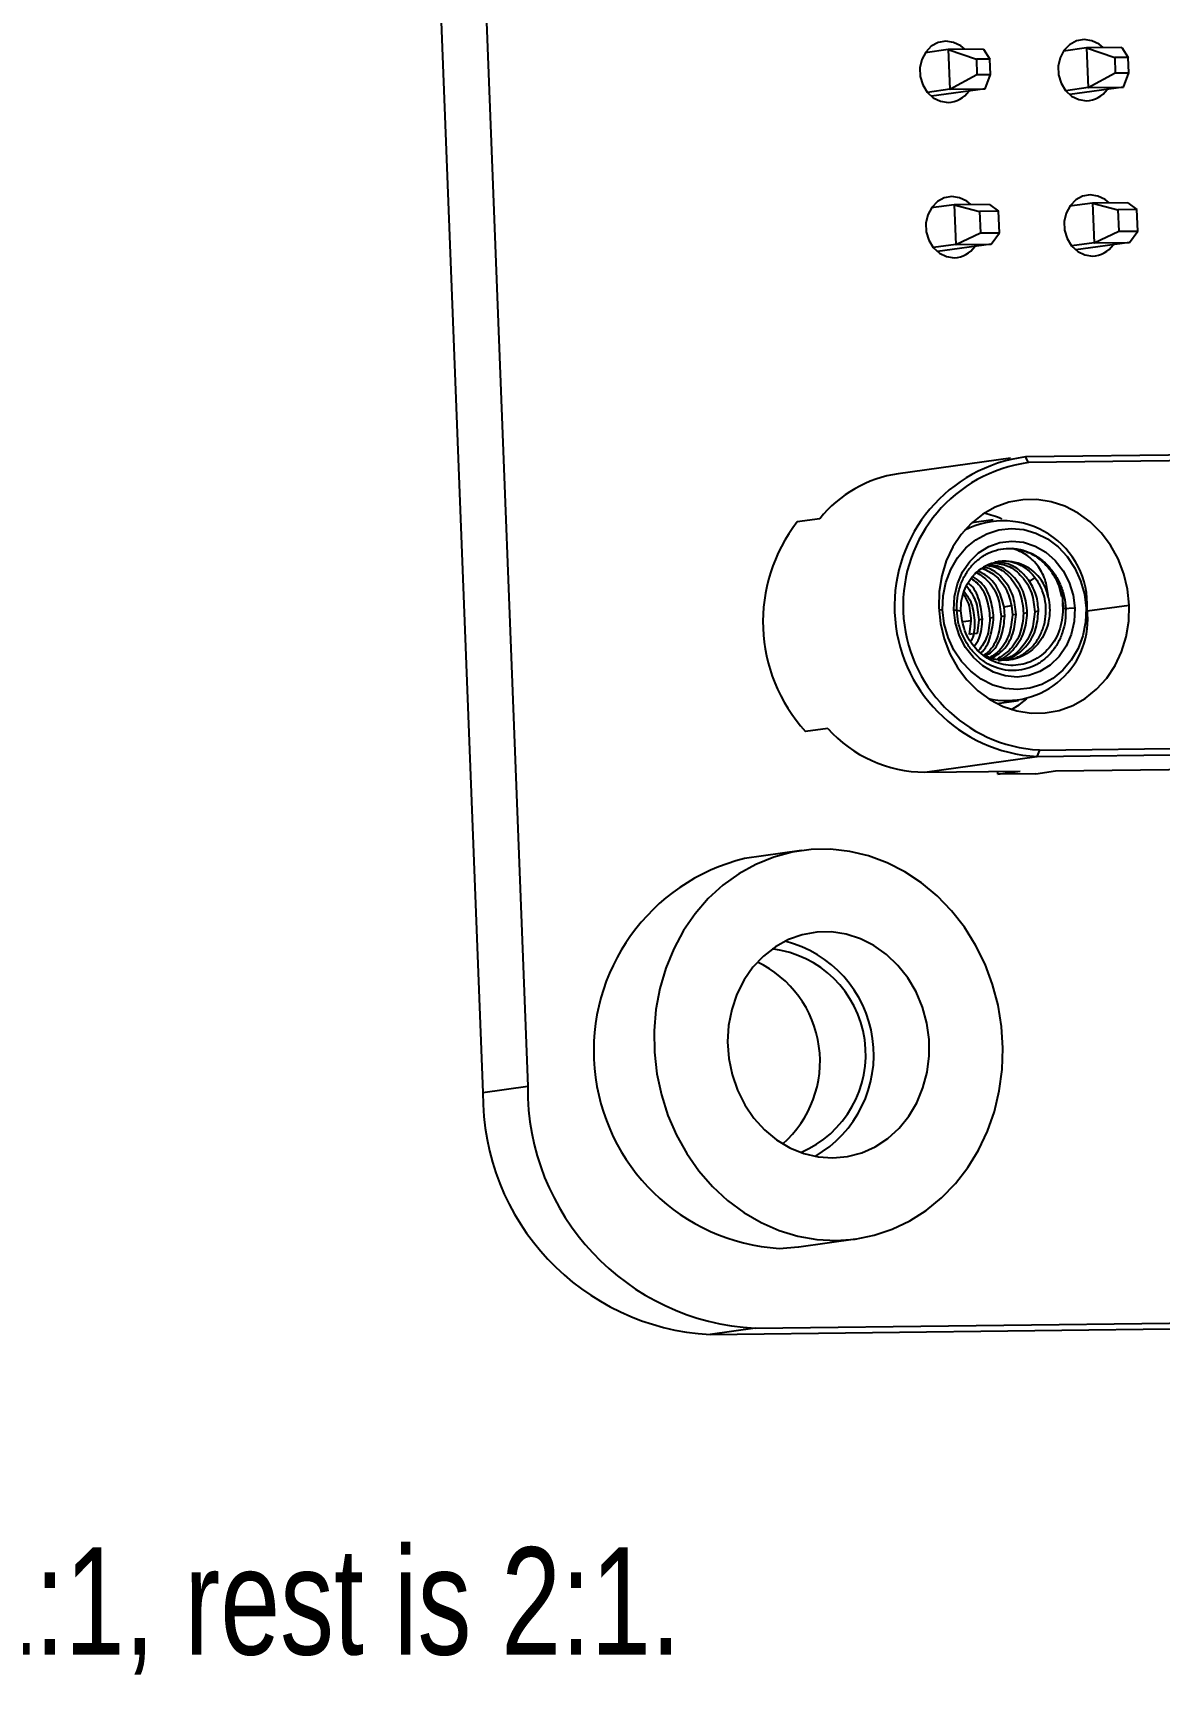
# Model space of a CAD drawing. Header units: millimetres. Extents: x 0 to 205, y 0 to 292.
# Drawn here: x 119.4 to 156.2, y 67.4 to 121.3 of the extents above; entities that cross this region are included whole.
import ezdxf

# ---------------------------------------------------------------- set-up
doc = ezdxf.new("R2010")
doc.units = ezdxf.units.MM
doc.styles.add('SLDTEXTSTYLE0', font='TXT', dxfattribs={"width": 0.75})

msp = doc.modelspace()

# ---------------------------------------------------------------- linework, layer by layer
at = {"color": 7, "linetype": 'Continuous', "lineweight": 25}
for p, q in [((132.253, 134.667), (134.116, 86.767)), ((133.717, 134.871), (135.579, 86.972)), ((149.298, 120.814), (148.551, 120.71)), ((150.453, 120.828), (149.298, 120.814)), ((149.298, 120.814), (149.349, 119.517)), ((149.298, 120.814), (150.218, 120.496)), ((150.662, 120.501), (150.218, 120.496)), ((150.218, 120.496), (150.237, 119.997)), ((150.453, 120.828), (150.662, 120.501)), ((150.681, 120.002), (150.662, 120.501)), ((153.812, 120.868), (153.064, 120.764)), ((154.967, 120.882), (153.812, 120.868)), ((153.812, 120.868), (153.862, 119.571)), ((153.812, 120.868), (154.731, 120.55)), ((155.176, 120.555), (154.731, 120.55)), ((154.731, 120.55), (154.751, 120.051)), ((154.967, 120.882), (155.176, 120.555)), ((155.195, 120.056), (155.176, 120.555)), ((149.349, 119.517), (150.237, 119.997)), ((150.237, 119.997), (150.681, 120.002)), ((150.504, 119.531), (150.681, 120.002)), ((153.862, 119.571), (154.751, 120.051)), ((154.751, 120.051), (155.195, 120.056)), ((155.017, 119.585), (155.195, 120.056)), ((149.349, 119.517), (148.62, 119.415)), ((150.504, 119.531), (148.749, 119.286)), ((149.349, 119.517), (150.504, 119.531)), ((153.862, 119.571), (153.133, 119.469)), ((155.017, 119.585), (153.263, 119.34)), ((153.862, 119.571), (155.017, 119.585)), ((149.495, 115.745), (148.748, 115.64)), ((150.65, 115.758), (149.495, 115.745)), ((149.495, 115.745), (149.546, 114.447)), ((149.495, 115.745), (150.322, 115.525)), ((150.944, 115.532), (150.322, 115.525)), ((150.65, 115.758), (150.944, 115.532)), ((150.971, 114.834), (150.944, 115.532)), ((154.009, 115.799), (153.261, 115.695)), ((155.164, 115.813), (154.009, 115.799)), ((154.009, 115.799), (154.059, 114.502)), ((154.009, 115.799), (154.836, 115.579)), ((155.458, 115.587), (154.836, 115.579)), ((154.836, 115.579), (154.863, 114.881)), ((155.164, 115.813), (155.458, 115.587)), ((155.485, 114.888), (155.458, 115.587)), ((150.322, 115.525), (150.349, 114.826)), ((149.546, 114.447), (148.817, 114.346)), ((150.701, 114.461), (148.947, 114.216)), ((149.546, 114.447), (150.349, 114.826)), ((149.546, 114.447), (150.701, 114.461)), ((150.349, 114.826), (150.971, 114.834)), ((150.701, 114.461), (150.971, 114.834)), ((154.059, 114.502), (153.331, 114.4)), ((155.214, 114.516), (153.46, 114.271)), ((154.059, 114.502), (154.863, 114.881)), ((154.059, 114.502), (155.214, 114.516)), ((154.863, 114.881), (155.485, 114.888)), ((155.214, 114.516), (155.485, 114.888)), ((151.329, 107.478), (147.671, 106.968)), ((174.561, 107.789), (151.816, 107.515)), ((151.915, 107.328), (151.816, 107.515)), ((174.661, 107.603), (151.915, 107.328)), ((145.105, 105.499), (144.374, 105.397)), ((150.771, 105.462), (150.073, 105.364)), ((151.953, 103.452), (152.128, 103.571)), ((151.122, 102.62), (151.362, 102.668)), ((151.147, 102.321), (151.122, 102.62)), ((151.367, 102.654), (151.392, 102.356)), ((153.024, 102.765), (153.04, 102.479)), ((153.433, 102.573), (153.054, 102.552)), ((153.797, 102.577), (153.831, 102.542)), ((153.832, 102.491), (155.207, 102.676)), ((149.118, 102.521), (148.992, 102.511)), ((149.482, 102.525), (149.713, 102.496)), ((150.05, 102.168), (149.785, 102.131)), ((149.996, 101.721), (150.05, 102.168)), ((150.295, 102.202), (150.24, 101.755)), ((150.416, 102.219), (150.295, 102.202)), ((150.781, 102.27), (150.66, 102.253)), ((151.147, 102.321), (151.026, 102.305)), ((151.513, 102.373), (151.392, 102.356)), ((151.879, 102.424), (151.758, 102.407)), ((152.245, 102.475), (152.124, 102.458)), ((150.094, 101.735), (149.996, 101.721)), ((150.24, 101.755), (150.118, 101.738)), ((150.897, 99.462), (151.595, 99.559)), ((145.371, 98.655), (144.64, 98.553)), ((148.538, 97.225), (152.196, 97.736)), ((152.196, 97.736), (174.942, 98.01)), ((152.28, 97.948), (152.196, 97.736)), ((152.28, 97.948), (175.025, 98.222)), ((148.538, 97.225), (151.648, 97.262)), ((150.916, 97.16), (150.913, 97.254)), ((150.916, 97.16), (151.648, 97.262)), ((152.16, 97.175), (150.916, 97.16)), ((152.16, 97.175), (152.804, 97.265)), ((152.804, 97.265), (166.842, 97.434)), ((144.508, 94.664), (142.651, 94.404)), ((134.116, 86.767), (135.579, 86.972)), ((144.421, 81.727), (146.278, 81.987)), ((142.997, 79.074), (176.76, 79.481)), ((141.534, 78.87), (175.296, 79.277)), ((142.997, 79.074), (141.534, 78.87))]:
    msp.add_line(p, q, dxfattribs=at)
at = {"color": 7, "linetype": 'Continuous', "lineweight": 25, "flags": 128}
for points in [[(149.838, 120.82), (149.708, 120.928), (149.474, 121.043), (149.222, 121.081), (148.973, 121.037), (148.748, 120.917), (148.564, 120.728), (148.436, 120.488), (148.376, 120.214), (148.387, 119.93), (148.469, 119.659), (148.615, 119.421), (148.813, 119.238), (149.048, 119.122), (149.3, 119.085), (149.3, 119.085)], [(154.351, 120.875), (154.222, 120.983), (153.987, 121.098), (153.735, 121.135), (153.487, 121.092), (153.261, 120.971), (153.077, 120.783), (152.95, 120.542), (152.889, 120.269), (152.9, 119.985), (152.982, 119.713), (153.128, 119.476), (153.327, 119.292), (153.561, 119.177), (153.813, 119.139), (153.813, 119.139)], [(154.548, 115.805), (154.419, 115.913), (154.184, 116.028), (153.933, 116.066), (153.684, 116.022), (153.458, 115.902), (153.274, 115.713), (153.147, 115.473), (153.086, 115.199), (153.097, 114.915), (153.179, 114.644), (153.325, 114.406), (153.524, 114.223), (153.758, 114.107), (154.01, 114.07), (154.01, 114.07)], [(150.035, 115.751), (149.906, 115.859), (149.671, 115.974), (149.419, 116.011), (149.17, 115.968), (148.945, 115.847), (148.761, 115.659), (148.634, 115.418), (148.573, 115.145), (148.584, 114.861), (148.666, 114.589), (148.812, 114.352), (149.01, 114.168), (149.245, 114.053), (149.497, 114.016), (149.497, 114.016)], [(155.207, 102.676), (155.152, 103.196), (155.029, 103.703), (154.84, 104.187), (154.591, 104.637), (154.285, 105.041), (153.93, 105.392), (153.535, 105.682), (153.107, 105.903), (152.657, 106.052), (152.195, 106.124), (151.73, 106.118), (151.273, 106.035), (150.835, 105.876), (150.425, 105.644), (150.053, 105.345), (149.726, 104.986), (149.452, 104.575), (149.237, 104.12), (149.086, 103.632), (149.002, 103.122), (148.988, 102.601)], [(149.118, 102.521), (149.135, 102.977), (149.224, 103.421), (149.38, 103.838), (149.599, 104.216), (149.875, 104.544), (150.199, 104.811), (150.561, 105.009), (150.951, 105.132), (151.355, 105.177), (151.763, 105.142), (152.162, 105.028), (152.539, 104.839), (152.883, 104.58), (153.184, 104.26), (153.433, 103.887), (153.621, 103.474), (153.744, 103.033), (153.797, 102.577)], [(149.482, 102.525), (149.504, 102.958), (149.6, 103.376), (149.767, 103.761), (150, 104.1), (150.288, 104.38), (150.622, 104.589), (150.988, 104.72), (151.371, 104.767), (151.758, 104.729), (152.134, 104.607), (152.483, 104.406), (152.793, 104.134), (153.052, 103.801), (153.249, 103.42), (153.378, 103.005), (153.433, 102.573)], [(148.988, 102.601), (149.043, 102.08), (149.166, 101.573), (149.355, 101.089), (149.605, 100.64), (149.91, 100.235), (150.265, 99.884), (150.66, 99.595), (151.088, 99.373), (151.538, 99.225), (152.001, 99.152), (152.465, 99.158), (152.922, 99.241), (153.36, 99.401), (153.77, 99.632), (154.143, 99.931), (154.47, 100.29), (154.744, 100.702), (154.958, 101.156), (155.109, 101.644), (155.193, 102.155), (155.207, 102.676)], [(153.797, 102.577), (153.78, 102.12), (153.691, 101.676), (153.535, 101.259), (153.316, 100.881), (153.04, 100.554), (152.716, 100.287), (152.354, 100.089), (151.964, 99.965), (151.56, 99.921), (151.152, 99.956), (150.753, 100.069), (150.376, 100.259), (150.032, 100.517), (149.731, 100.838), (149.482, 101.21), (149.294, 101.623), (149.171, 102.065), (149.118, 102.521)], [(153.433, 102.573), (153.411, 102.139), (153.315, 101.722), (153.148, 101.336), (152.915, 100.997), (152.627, 100.717), (152.293, 100.508), (151.927, 100.378), (151.544, 100.33), (151.157, 100.368), (150.781, 100.49), (150.432, 100.691), (150.122, 100.963), (149.863, 101.296), (149.666, 101.678), (149.537, 102.093), (149.482, 102.525)], [(151.366, 99.272), (151.619, 99.424), (151.868, 99.614)], [(145.641, 81.939), (146.265, 81.985), (146.879, 82.108), (147.474, 82.307), (148.044, 82.579), (148.582, 82.92), (149.081, 83.327), (149.536, 83.795), (149.94, 84.318), (150.289, 84.889), (150.579, 85.503), (150.805, 86.15), (150.966, 86.824), (151.059, 87.516), (151.084, 88.218), (151.039, 88.921), (150.926, 89.617), (150.746, 90.297), (150.501, 90.953), (150.193, 91.578), (149.828, 92.163), (149.408, 92.701), (148.94, 93.186), (148.429, 93.613), (147.881, 93.975), (147.303, 94.268), (146.701, 94.489), (146.084, 94.636), (145.458, 94.706), (144.832, 94.698), (144.212, 94.613), (143.607, 94.452), (143.023, 94.216), (142.468, 93.909), (141.949, 93.534), (141.471, 93.096), (141.041, 92.6), (140.664, 92.052), (140.344, 91.459), (140.086, 90.828), (139.892, 90.166), (139.764, 89.482), (139.705, 88.784), (139.716, 88.081), (139.795, 87.38), (139.942, 86.691), (140.155, 86.022), (140.431, 85.38), (140.768, 84.775), (141.161, 84.212), (141.606, 83.7), (142.096, 83.243), (142.627, 82.848), (143.191, 82.52), (143.781, 82.262), (144.392, 82.078), (145.014, 81.97), (145.641, 81.939)], [(145.536, 84.633), (146.014, 84.678), (146.477, 84.801), (146.918, 84.999), (147.327, 85.268), (147.694, 85.602), (148.012, 85.994), (148.274, 86.436), (148.475, 86.918), (148.61, 87.43), (148.676, 87.961), (148.673, 88.5), (148.6, 89.035), (148.458, 89.555), (148.251, 90.049), (147.983, 90.506), (147.66, 90.916), (147.288, 91.272), (146.877, 91.564), (146.433, 91.788), (145.968, 91.938), (145.49, 92.01), (145.01, 92.005), (144.538, 91.92), (144.084, 91.76), (143.659, 91.526), (143.27, 91.223), (142.927, 90.859), (142.636, 90.441), (142.404, 89.978), (142.235, 89.48), (142.134, 88.957), (142.102, 88.42), (142.141, 87.882), (142.249, 87.353), (142.423, 86.845), (142.662, 86.368), (142.958, 85.933), (143.306, 85.549), (143.699, 85.224), (144.128, 84.965), (144.583, 84.778), (145.056, 84.666), (145.536, 84.633)], [(143.785, 81.679), (144.409, 81.726), (144.421, 81.727)]]:
    msp.add_lwpolyline(points, dxfattribs=at)
at = {"color": 7, "linetype": 'Continuous', "lineweight": 25}
for centre, radius, start, end in [((149.275, 119.923), 0.838, 271.7046, 326.1785), ((153.788, 119.977), 0.838, 271.7046, 326.1785), ((149.472, 114.853), 0.838, 271.7046, 326.1785), ((153.985, 114.908), 0.838, 271.7046, 326.1785), ((152.461, 102.643), 4.915, 97.5383, 266.9145), ((148.258, 102.967), 4.043, 98.3479, 141.2268), ((152.54, 102.655), 4.714, 97.6108, 266.8419), ((148.569, 102.133), 5.315, 142.1145, 222.3382), ((151.099, 102.692), 2.736, 356.8647, 117.4898), ((149.866, 102.887), 2.854, 65.5133, 77.7291), ((151.166, 102.688), 1.419, 9.9852, 136.1513), ((151.203, 102.211), 2.648, 256.8652, 7.1881), ((148.554, 101.482), 4.257, 221.6088, 269.7832), ((144.194, 88.129), 6.462, 103.8078, 266.3706), ((143.138, 88.01), 3.471, 292.8404, 83.0561), ((143.046, 87.997), 3.824, 299.9419, 75.9546), ((141.526, 87.785), 3.59, 311.3819, 64.5146), ((143.407, 86.892), 7.829, 179.4184, 266.9974), ((141.944, 86.688), 7.829, 179.4184, 266.9974)]:
    msp.add_arc(centre, radius, start, end, dxfattribs=at)
for points in [[(149.579, 102.513), (149.58, 102.644), (149.583, 102.905), (149.674, 103.283), (149.825, 103.633), (150.036, 103.94), (150.297, 104.193), (150.599, 104.382), (150.93, 104.5), (151.277, 104.543), (151.628, 104.509), (151.968, 104.399), (152.284, 104.217), (152.565, 103.97), (152.799, 103.668), (152.977, 103.323), (153.097, 102.948), (153.121, 102.686), (153.133, 102.556)], [(151.395, 104.527), (151.511, 104.513), (151.744, 104.484), (152.076, 104.344), (152.385, 104.143), (152.555, 103.959), (152.641, 103.866)], [(151.953, 103.452), (151.853, 103.576), (151.653, 103.825), (151.248, 104.051), (150.959, 104.077), (150.815, 104.089)], [(152.245, 102.475), (152.231, 102.651), (152.204, 103.005), (152.037, 103.303), (151.953, 103.452)], [(153.133, 102.556), (153.131, 102.425), (153.128, 102.164), (153.037, 101.786), (152.886, 101.436), (152.675, 101.129), (152.414, 100.876), (152.112, 100.687), (151.781, 100.569), (151.434, 100.526), (151.083, 100.56), (150.743, 100.67), (150.427, 100.852), (150.146, 101.099), (149.912, 101.401), (149.734, 101.746), (149.614, 102.121), (149.59, 102.383), (149.579, 102.513)]]:
    msp.add_open_spline(points, degree=3, dxfattribs=at)
for points, knots in [([(152.563, 102.934), (152.545, 103.11), (152.507, 103.473), (152.254, 103.953), (151.879, 104.344), (151.559, 104.465), (151.395, 104.527)], [0, 0, 0, 0, 0.231529, 0.475349, 0.731495, 1, 1, 1, 1]), ([(151.395, 104.527), (151.523, 104.509), (151.778, 104.472), (152.139, 104.294), (152.461, 104.036), (152.723, 103.701), (152.912, 103.335), (152.97, 103.072), (152.996, 102.955)], [0, 0, 0, 0, 0.172061, 0.344068, 0.51614, 0.688159, 0.860229, 1, 1, 1, 1]), ([(149.713, 102.496), (149.717, 102.609), (149.724, 102.833), (149.812, 103.15), (149.947, 103.438), (150.078, 103.593), (150.142, 103.671)], [0, 0, 0, 0, 0.2536812, 0.5049082, 0.7536811, 1, 1, 1, 1]), ([(150.231, 103.736), (150.362, 103.651), (150.654, 103.462), (150.958, 102.939), (151.003, 102.516), (151.026, 102.305)], [0, 0, 0, 0, 0.289854, 0.644927, 1, 1, 1, 1]), ([(151.122, 102.62), (151.07, 102.811), (150.965, 103.192), (150.647, 103.604), (150.388, 103.73), (150.289, 103.778)], [0, 0, 0, 0, 0.380941, 0.761881, 1, 1, 1, 1]), ([(150.421, 103.876), (150.56, 103.811), (150.859, 103.67), (151.211, 103.228), (151.315, 102.845), (151.367, 102.654)], [0, 0, 0, 0, 0.302513, 0.651257, 1, 1, 1, 1]), ([(151.513, 102.373), (151.491, 102.586), (151.447, 103.014), (151.113, 103.538), (150.758, 103.855), (150.519, 103.896), (150.462, 103.906)], [0, 0, 0, 0, 0.301061, 0.602121, 0.903182, 1, 1, 1, 1]), ([(150.539, 103.978), (150.654, 103.961), (150.951, 103.917), (151.359, 103.577), (151.691, 103.047), (151.736, 102.62), (151.758, 102.407)], [0, 0, 0, 0, 0.1745693, 0.4497129, 0.7248564, 1, 1, 1, 1]), ([(151.879, 102.424), (151.857, 102.637), (151.812, 103.063), (151.48, 103.595), (151.061, 103.941), (150.751, 103.985), (150.623, 104.003)], [0, 0, 0, 0, 0.269994, 0.539988, 0.809982, 1, 1, 1, 1]), ([(150.793, 104.054), (150.946, 104.034), (151.282, 103.988), (151.725, 103.63), (152.057, 103.097), (152.101, 102.671), (152.124, 102.458)], [0, 0, 0, 0, 0.2198341, 0.4798894, 0.7399447, 1, 1, 1, 1]), ([(150.921, 104.11), (151.01, 104.117), (151.196, 104.133), (151.48, 104.069), (151.753, 103.938), (152.002, 103.745), (152.133, 103.573), (152.198, 103.486)], [0, 0, 0, 0, 0.186993, 0.390245, 0.593496, 0.796748, 1, 1, 1, 1]), ([(152.641, 103.866), (152.763, 103.666), (153.006, 103.269), (153.038, 102.789), (153.054, 102.552)], [0, 0, 0, 0, 0.503672, 1, 1, 1, 1]), ([(149.815, 103.126), (149.892, 103.022), (150.093, 102.75), (150.132, 102.399), (150.156, 102.183)], [0, 0, 0, 0, 0.383383, 1, 1, 1, 1]), ([(149.898, 103.307), (150.008, 103.153), (150.237, 102.832), (150.275, 102.418), (150.295, 102.202)], [0, 0, 0, 0, 0.479138, 1, 1, 1, 1]), ([(150.416, 102.219), (150.391, 102.428), (150.342, 102.846), (150.133, 103.266), (149.962, 103.391), (149.945, 103.403)], [0, 0, 0, 0, 0.474445, 0.94889, 1, 1, 1, 1]), ([(150.047, 103.546), (150.113, 103.501), (150.338, 103.348), (150.59, 102.885), (150.637, 102.464), (150.66, 102.253)], [0, 0, 0, 0, 0.173247, 0.586624, 1, 1, 1, 1]), ([(150.781, 102.27), (150.758, 102.481), (150.711, 102.903), (150.444, 103.383), (150.199, 103.547), (150.114, 103.604)], [0, 0, 0, 0, 0.394162, 0.788325, 1, 1, 1, 1]), ([(151.186, 100.877), (151.29, 100.896), (151.51, 100.938), (151.815, 101.109), (152.088, 101.355), (152.299, 101.666), (152.439, 102.022), (152.5, 102.404), (152.48, 102.791), (152.384, 103.165), (152.26, 103.379), (152.198, 103.486)], [0, 0, 0, 0, 0.100173, 0.212651, 0.32513, 0.437608, 0.550087, 0.662565, 0.775043, 0.887522, 1, 1, 1, 1]), ([(150.05, 102.168), (150.035, 102.386), (150.014, 102.708), (149.846, 102.958), (149.792, 103.038)], [0, 0, 0, 0, 0.678721, 1, 1, 1, 1]), ([(152.563, 102.934), (152.583, 102.821), (152.623, 102.595), (152.6, 102.247), (152.518, 101.912), (152.372, 101.603), (152.172, 101.335), (151.924, 101.119), (151.64, 100.965), (151.331, 100.88), (151.012, 100.869), (150.737, 100.914), (150.581, 100.987), (150.525, 101.015)], [0, 0, 0, 0, 0.0945385, 0.1890769, 0.2836154, 0.3781539, 0.4726924, 0.5672308, 0.6617693, 0.7563078, 0.8508463, 0.9453847, 1, 1, 1, 1]), ([(153.054, 102.552), (153.024, 102.3), (152.965, 101.801), (152.562, 101.183), (152, 100.786), (151.345, 100.664), (150.701, 100.825), (150.166, 101.235), (149.795, 101.824), (149.74, 102.274), (149.713, 102.496)], [0, 0, 0, 0, 0.132611, 0.263047, 0.391308, 0.517395, 0.641308, 0.763046, 0.88261, 1, 1, 1, 1]), ([(150.156, 102.183), (150.159, 101.962), (150.162, 101.72), (150.052, 101.528), (150.042, 101.511)], [0, 0, 0, 0, 0.912873, 1, 1, 1, 1]), ([(150.151, 101.332), (150.209, 101.417), (150.383, 101.675), (150.402, 102.001), (150.416, 102.219)], [0, 0, 0, 0, 0.330635, 1, 1, 1, 1]), ([(150.66, 102.253), (150.643, 102.037), (150.611, 101.642), (150.392, 101.331), (150.292, 101.191)], [0, 0, 0, 0, 0.548428, 1, 1, 1, 1]), ([(150.348, 101.106), (150.351, 101.108), (150.514, 101.23), (150.709, 101.644), (150.757, 102.062), (150.781, 102.27)], [0, 0, 0, 0, 0.0106726, 0.5053363, 1, 1, 1, 1]), ([(151.026, 102.305), (151.003, 102.094), (150.957, 101.673), (150.722, 101.222), (150.51, 101.075), (150.462, 101.042)], [0, 0, 0, 0, 0.435764, 0.871528, 1, 1, 1, 1]), ([(150.525, 101.015), (150.593, 101.061), (150.827, 101.22), (151.08, 101.689), (151.125, 102.111), (151.147, 102.321)], [0, 0, 0, 0, 0.172633, 0.586317, 1, 1, 1, 1]), ([(151.392, 102.356), (151.37, 102.144), (151.326, 101.72), (151.04, 101.214), (150.762, 101.032), (150.651, 100.96)], [0, 0, 0, 0, 0.375229, 0.750457, 1, 1, 1, 1]), ([(150.718, 100.936), (150.849, 101.02), (151.147, 101.212), (151.448, 101.737), (151.491, 102.161), (151.513, 102.373)], [0, 0, 0, 0, 0.280175, 0.640088, 1, 1, 1, 1]), ([(151.758, 102.407), (151.736, 102.194), (151.693, 101.77), (151.369, 101.217), (151.039, 101.008), (150.877, 100.905)], [0, 0, 0, 0, 0.338101, 0.676202, 1, 1, 1, 1]), ([(150.929, 100.895), (150.945, 100.899), (151.153, 100.944), (151.476, 101.253), (151.817, 101.78), (151.858, 102.209), (151.879, 102.424)], [0, 0, 0, 0, 0.027991, 0.351994, 0.675997, 1, 1, 1, 1]), ([(150.937, 100.863), (151.076, 100.885), (151.41, 100.937), (151.845, 101.294), (152.182, 101.833), (152.224, 102.261), (152.245, 102.475)], [0, 0, 0, 0, 0.192397, 0.461598, 0.730799, 1, 1, 1, 1]), ([(152.124, 102.458), (152.103, 102.244), (152.061, 101.816), (151.723, 101.281), (151.339, 100.948), (151.065, 100.9), (150.983, 100.885)], [0, 0, 0, 0, 0.292337, 0.584674, 0.877011, 1, 1, 1, 1])]:
    msp.add_open_spline(points, degree=3, knots=knots, dxfattribs=at)

# ---------------------------------------------------------------- texts
at = {"color": 7, "linetype": 'Continuous', "lineweight": 0, "insert": (89.652, 71.921), "char_height": 3.5, "attachment_point": 1, "style": 'SLDTEXTSTYLE0'}
msp.add_mtext('Drawing of circuit 1:1, rest is 2:1.', dxfattribs=at)

doc.saveas('drawing.dxf')
